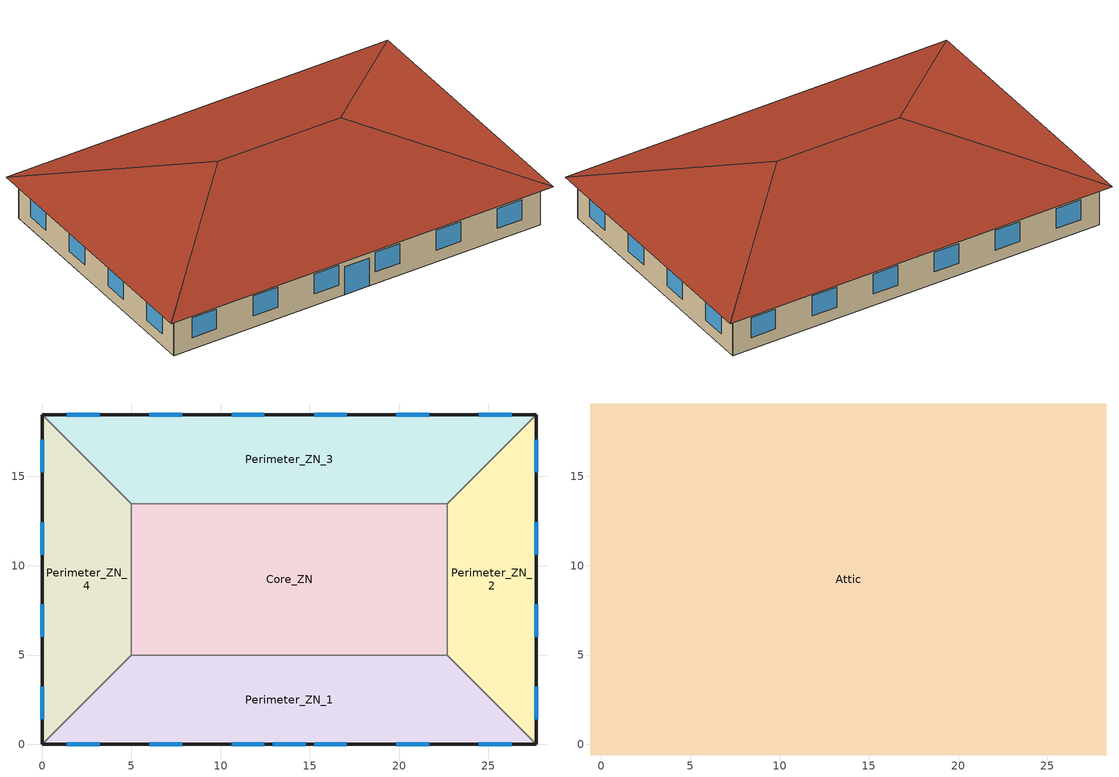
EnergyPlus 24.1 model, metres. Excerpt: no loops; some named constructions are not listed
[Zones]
Core_ZN
 floor ground (ext-slab): 5,13.46 22.69,13.46 22.69,5 5,5 z0
 wall to Perimeter_ZN_2 (int-walls): 22.69,5 22.69,13.46 z0:3.05
 wall to Perimeter_ZN_3 (int-walls): 22.69,13.46 5,13.46 z0:3.05
 wall to Perimeter_ZN_1 (int-walls): 5,5 22.69,5 z0:3.05
 wall to Perimeter_ZN_4 (int-walls): 5,13.46 5,5 z0:3.05
Perimeter_ZN_1
 floor ground (ext-slab): 27.69,0 0,0 5,5 22.69,5 z0
 wall outside (Mass Non-res Ext Wall): 0,0 27.69,0 z0:3.05
 wall to Perimeter_ZN_2 (int-walls): 27.69,0 22.69,5 z0:3.05
 wall to Perimeter_ZN_4 (int-walls): 5,5 0,0 z0:3.05
 window (Window Non-res Fixed): 1.39,0 3.22,0 / 6.01,0 7.84,0 / 10.62,0 12.45,0 / 15.24,0 17.07,0 / 19.85,0 21.68,0 / 24.47,0 26.3,0 z0.9:2.42; 12.93,0 14.76,0 z0:2.13
Perimeter_ZN_2
 floor ground (ext-slab): 22.69,13.46 27.69,18.46 27.69,0 22.69,5 z0
 wall outside (Mass Non-res Ext Wall): 27.69,0 27.69,18.46 z0:3.05
 wall to Perimeter_ZN_3 (int-walls): 27.69,18.46 22.69,13.46 z0:3.05
 window (Window Non-res Fixed): 27.69,1.39 27.69,3.22 / 27.69,6.01 27.69,7.84 / 27.69,10.62 27.69,12.45 / 27.69,15.24 27.69,17.07 z0.9:2.42
Perimeter_ZN_3
 floor ground (ext-slab): 5,13.46 0,18.46 27.69,18.46 22.69,13.46 z0
 wall outside (Mass Non-res Ext Wall): 27.69,18.46 0,18.46 z0:3.05
 wall to Perimeter_ZN_4 (int-walls): 0,18.46 5,13.46 z0:3.05
 window (Window Non-res Fixed): 26.3,18.46 24.47,18.46 / 21.68,18.46 19.85,18.46 / 17.07,18.46 15.24,18.46 / 12.45,18.46 10.62,18.46 / 7.84,18.46 6.01,18.46 / 3.22,18.46 1.39,18.46 z0.9:2.42
Perimeter_ZN_4
 floor ground (ext-slab): 5,5 0,0 0,18.46 5,13.46 z0
 wall outside (Mass Non-res Ext Wall): 0,18.46 0,0 z0:3.05
 window (Window Non-res Fixed): 0,17.07 0,15.24 / 0,12.45 0,10.62 / 0,7.84 0,6.01 / 0,3.22 0,1.39 z0.9:2.42
Attic
 floor outside (Attic Non-res Floor): 28.29,19.06 28.29,-0.6 27.69,0 27.69,18.46 z3.05; -0.6,19.06 28.29,19.06 27.69,18.46 0,18.46 z3.05; 0,0 27.69,0 28.29,-0.6 -0.6,-0.6 z3.05; -0.6,19.06 0,18.46 0,0 -0.6,-0.6 z3.05
 floor to Core_ZN (Attic Non-res Floor): 5,13.46 22.69,13.46 22.69,5 5,5 z3.05
 floor to Perimeter_ZN_2 (Attic Non-res Floor): 22.69,5 22.69,13.46 27.69,18.46 27.69,0 z3.05
 floor to Perimeter_ZN_3 (Attic Non-res Floor): 0,18.46 27.69,18.46 22.69,13.46 5,13.46 z3.05
 floor to Perimeter_ZN_1 (Attic Non-res Floor): 0,0 5,5 22.69,5 27.69,0 z3.05
 floor to Perimeter_ZN_4 (Attic Non-res Floor): 5,13.46 5,5 0,0 0,18.46 z3.05
 roof outside (Attic Non-res Roof): 28.29,-0.6,3.05 28.29,19.06,3.05 18.46,9.23,6.33; 28.29,19.06,3.05 -0.6,19.06,3.05 9.23,9.23,6.33 18.46,9.23,6.33; -0.6,-0.6,3.05 28.29,-0.6,3.05 18.46,9.23,6.33 9.23,9.23,6.33; -0.6,19.06,3.05 -0.6,-0.6,3.05 9.23,9.23,6.33
[CONSTRUCTION]
Constr_Z001_O948_Fabric_0.1940m: Mat_Z001_O948_Fabric_0.1940m
Constr_Z001_O949_Plastic_0.1188m: Mat_Z001_O949_Plastic_0.1188m
Constr_Z001_O950_Wood_0.3753m: Mat_Z001_O950_Wood_0.3753m
Constr_Z001_O951_Wood_0.0612m: Mat_Z001_O951_Wood_0.0612m
Constr_Z001_O952_Wood_0.2855m: Mat_Z001_O952_Wood_0.2855m
Constr_Z001_O953_Fabric_0.2617m: Mat_Z001_O953_Fabric_0.2617m
Constr_Z001_O954_Wood_0.1487m: Mat_Z001_O954_Wood_0.1487m
Constr_Z001_O955_Wood_0.1281m: Mat_Z001_O955_Wood_0.1281m
Constr_Z001_O956_Wood_0.0698m: Mat_Z001_O956_Wood_0.0698m
Constr_Z001_O957_Plastic_0.0844m: Mat_Z001_O957_Plastic_0.0844m
Constr_Z001_O958_Wood_0.1616m: Mat_Z001_O958_Wood_0.1616m
Constr_Z001_O959_Wood_0.0555m: Mat_Z001_O959_Wood_0.0555m
Constr_Z001_O960_Wood_0.0723m: Mat_Z001_O960_Wood_0.0723m
Constr_Z001_O961_Wood_0.0540m: Mat_Z001_O961_Wood_0.0540m
Constr_Z001_O962_Concrete_0.2988m: Mat_Z001_O962_Concrete_0.2988m
Constr_Z001_O963_Wood_0.1851m: Mat_Z001_O963_Wood_0.1851m
Constr_Z001_O964_Wood_0.2102m: Mat_Z001_O964_Wood_0.2102m
Constr_Z001_O965_Fabric_0.1311m: Mat_Z001_O965_Fabric_0.1311m
Constr_Z001_O966_Plastic_0.1022m: Mat_Z001_O966_Plastic_0.1022m
Constr_Z001_O967_Plastic_0.0155m: Mat_Z001_O967_Plastic_0.0155m
Constr_Z001_O968_Plastic_0.1884m: Mat_Z001_O968_Plastic_0.1884m
Constr_Z001_O969_Plastic_0.1383m: Mat_Z001_O969_Plastic_0.1383m
Constr_Z001_O970_Fabric_0.1197m: Mat_Z001_O970_Fabric_0.1197m
Constr_Z001_O971_Fabric_0.1110m: Mat_Z001_O971_Fabric_0.1110m
Constr_Z001_O972_Concrete_0.1882m: Mat_Z001_O972_Concrete_0.1882m
Constr_Z001_O974_Plastic_0.0716m: Mat_Z001_O974_Plastic_0.0716m
Constr_Z001_O975_Fabric_0.0715m: Mat_Z001_O975_Fabric_0.0715m
Constr_Z001_O976_Fabric_0.0898m: Mat_Z001_O976_Fabric_0.0898m
Constr_Z001_O977_Fabric_0.0960m: Mat_Z001_O977_Fabric_0.0960m
Constr_Z001_O978_Concrete_0.0783m: Mat_Z001_O978_Concrete_0.0783m
Constr_Z001_O979_Fabric_1.1450m: Mat_Z001_O979_Fabric_1.1450m
Constr_Z001_O980_Fabric_1.0020m: Mat_Z001_O980_Fabric_1.0020m
Constr_Z001_O983_Wood_0.2905m: Mat_Z001_O983_Wood_0.2905m
Constr_Z001_O984_Wood_1.0878m: Mat_Z001_O984_Wood_1.0878m
Constr_Z001_O985_Wood_1.2633m: Mat_Z001_O985_Wood_1.2633m
Constr_Z001_O986_Fabric_1.2971m: Mat_Z001_O986_Fabric_1.2971m
Constr_Z001_O987_Wood_1.2021m: Mat_Z001_O987_Wood_1.2021m
Constr_Z001_O988_Wood_1.1268m: Mat_Z001_O988_Wood_1.1268m
Constr_Z001_O989_Fabric_1.2770m: Mat_Z001_O989_Fabric_1.2770m
Constr_Z001_O990_Fabric_1.2225m: Mat_Z001_O990_Fabric_1.2225m
Constr_Z001_O991_Wood_1.1691m: Mat_Z001_O991_Wood_1.1691m
Constr_Z001_O992_Wood_1.3089m: Mat_Z001_O992_Wood_1.3089m
Constr_Z001_O993_Plastic_0.1672m: Mat_Z001_O993_Plastic_0.1672m
Constr_Z001_O994_Plastic_1.4497m: Mat_Z001_O994_Plastic_1.4497m
Constr_Z001_O995_Plastic_1.3397m: Mat_Z001_O995_Plastic_1.3397m
Constr_Z001_O996_Plastic_1.0444m: Mat_Z001_O996_Plastic_1.0444m
Constr_Z001_O997_Books_1.2431m: Mat_Z001_O997_Books_1.2431m
Constr_Z001_O998_Plastic_1.1578m: Mat_Z001_O998_Plastic_1.1578m
Constr_Z001_O999_Concrete_0.8885m: Mat_Z001_O999_Concrete_0.8885m
Constr_Z001_O1000_Fabric_1.2380m: Mat_Z001_O1000_Fabric_1.2380m
Constr_Z001_O1001_Fabric_1.0962m: Mat_Z001_O1001_Fabric_1.0962m
Constr_Z001_O1002_Fabric_1.1373m: Mat_Z001_O1002_Fabric_1.1373m
Constr_Z001_O1003_Fabric_1.1988m: Mat_Z001_O1003_Fabric_1.1988m
Constr_Z001_O1004_Fabric_0.9875m: Mat_Z001_O1004_Fabric_0.9875m
Constr_Z001_O1005_Plastic_1.2427m: Mat_Z001_O1005_Plastic_1.2427m
Constr_Z001_O1006_Plastic_1.3271m: Mat_Z001_O1006_Plastic_1.3271m
Constr_Z001_O1007_Wood_0.3246m: Mat_Z001_O1007_Wood_0.3246m
Constr_Z001_O1008_Fabric_1.0273m: Mat_Z001_O1008_Fabric_1.0273m
Constr_Z001_O1009_Fabric_1.2821m: Mat_Z001_O1009_Fabric_1.2821m
Constr_Z001_O1010_Fabric_1.2865m: Mat_Z001_O1010_Fabric_1.2865m
Constr_Z001_O1011_Fabric_1.2182m: Mat_Z001_O1011_Fabric_1.2182m
Constr_Z001_O1014_Wood_0.2896m: Mat_Z001_O1014_Wood_0.2896m
Constr_Z001_O1015_Wood_1.1565m: Mat_Z001_O1015_Wood_1.1565m
Constr_Z001_O1016_Wood_1.1471m: Mat_Z001_O1016_Wood_1.1471m
Constr_Z001_O1017_Fabric_1.1482m: Mat_Z001_O1017_Fabric_1.1482m
Constr_Z001_O1018_Wood_1.1604m: Mat_Z001_O1018_Wood_1.1604m
Constr_Z001_O1019_Wood_1.3326m: Mat_Z001_O1019_Wood_1.3326m
Constr_Z001_O1020_Fabric_1.4611m: Mat_Z001_O1020_Fabric_1.4611m
Constr_Z001_O1021_Fabric_1.3923m: Mat_Z001_O1021_Fabric_1.3923m
Constr_Z001_O1022_Wood_1.2413m: Mat_Z001_O1022_Wood_1.2413m
Constr_Z001_O1023_Wood_1.3869m: Mat_Z001_O1023_Wood_1.3869m
Constr_Z001_O1024_Plastic_0.1615m: Mat_Z001_O1024_Plastic_0.1615m
Constr_Z001_O1025_Plastic_1.4067m: Mat_Z001_O1025_Plastic_1.4067m
Constr_Z001_O1026_Plastic_1.5219m: Mat_Z001_O1026_Plastic_1.5219m
Constr_Z001_O1027_Plastic_0.6562m: Mat_Z001_O1027_Plastic_0.6562m
Constr_Z001_O1028_Plastic_1.2384m: Mat_Z001_O1028_Plastic_1.2384m
Constr_Z001_O1029_Books_1.4018m: Mat_Z001_O1029_Books_1.4018m
Constr_Z001_O1030_Plastic_1.0883m: Mat_Z001_O1030_Plastic_1.0883m
Constr_Z001_O1031_Concrete_1.0230m: Mat_Z001_O1031_Concrete_1.0230m
Constr_Z001_O1032_Fabric_1.2617m: Mat_Z001_O1032_Fabric_1.2617m
Constr_Z001_O1033_Fabric_1.2257m: Mat_Z001_O1033_Fabric_1.2257m
Constr_Z001_O1034_Fabric_1.0319m: Mat_Z001_O1034_Fabric_1.0319m
Constr_Z001_O1035_Fabric_1.2473m: Mat_Z001_O1035_Fabric_1.2473m
Constr_Z001_O1036_Fabric_1.3285m: Mat_Z001_O1036_Fabric_1.3285m
Constr_Z001_O1037_Plastic_1.2336m: Mat_Z001_O1037_Plastic_1.2336m
Constr_Z001_O1038_Plastic_1.3155m: Mat_Z001_O1038_Plastic_1.3155m
Constr_Z001_O1039_Wood_0.3302m: Mat_Z001_O1039_Wood_0.3302m
Constr_Z001_O1040_Fabric_1.4219m: Mat_Z001_O1040_Fabric_1.4219m
Constr_Z001_O1041_Fabric_1.4882m: Mat_Z001_O1041_Fabric_1.4882m
Constr_Z001_O1042_Fabric_1.0220m: Mat_Z001_O1042_Fabric_1.0220m
Constr_Z001_O1043_Fabric_1.6843m: Mat_Z001_O1043_Fabric_1.6843m
Constr_Z001_O1046_Wood_0.2781m: Mat_Z001_O1046_Wood_0.2781m
Constr_Z001_O1047_Wood_1.1042m: Mat_Z001_O1047_Wood_1.1042m
Constr_Z001_O1048_Wood_1.2960m: Mat_Z001_O1048_Wood_1.2960m
Constr_Z001_O1049_Fabric_0.9602m: Mat_Z001_O1049_Fabric_0.9602m
Constr_Z001_O1050_Wood_1.0586m: Mat_Z001_O1050_Wood_1.0586m
Constr_Z001_O1051_Wood_1.0946m: Mat_Z001_O1051_Wood_1.0946m
Constr_Z001_O1052_Fabric_1.1643m: Mat_Z001_O1052_Fabric_1.1643m
Constr_Z001_O1053_Fabric_0.9746m: Mat_Z001_O1053_Fabric_0.9746m
Constr_Z001_O1054_Wood_1.1941m: Mat_Z001_O1054_Wood_1.1941m
Constr_Z001_O1055_Wood_1.3321m: Mat_Z001_O1055_Wood_1.3321m
Constr_Z001_O1056_Plastic_0.1610m: Mat_Z001_O1056_Plastic_0.1610m
Constr_Z001_O1057_Plastic_1.1336m: Mat_Z001_O1057_Plastic_1.1336m
Constr_Z001_O1058_Plastic_1.4435m: Mat_Z001_O1058_Plastic_1.4435m
Constr_Z001_O1059_Plastic_1.0460m: Mat_Z001_O1059_Plastic_1.0460m
Constr_Z001_O1060_Plastic_1.2395m: Mat_Z001_O1060_Plastic_1.2395m
Constr_Z001_O1061_Books_0.5379m: Mat_Z001_O1061_Books_0.5379m
Constr_Z001_O1062_Plastic_0.7832m: Mat_Z001_O1062_Plastic_0.7832m
Constr_Z001_O1063_Concrete_1.5733m: Mat_Z001_O1063_Concrete_1.5733m
Constr_Z001_O1064_Fabric_1.1112m: Mat_Z001_O1064_Fabric_1.1112m
Constr_Z001_O1065_Fabric_1.6158m: Mat_Z001_O1065_Fabric_1.6158m
Constr_Z001_O1066_Fabric_1.0536m: Mat_Z001_O1066_Fabric_1.0536m
Constr_Z001_O1067_Fabric_1.0112m: Mat_Z001_O1067_Fabric_1.0112m
Constr_Z001_O1068_Fabric_1.2359m: Mat_Z001_O1068_Fabric_1.2359m
Constr_Z001_O1069_Plastic_1.0860m: Mat_Z001_O1069_Plastic_1.0860m
Constr_Z001_O1070_Plastic_1.3641m: Mat_Z001_O1070_Plastic_1.3641m
Constr_Z001_O1071_Concrete_0.4959m: Mat_Z001_O1071_Concrete_0.4959m
Constr_Z001_O1072_Concrete_0.5336m: Mat_Z001_O1072_Concrete_0.5336m
Constr_Z001_O1073_Plastic_0.6069m: Mat_Z001_O1073_Plastic_0.6069m
Constr_Z001_O1074_Plastic_0.4873m: Mat_Z001_O1074_Plastic_0.4873m
Constr_Z001_O1075_Wood_0.0905m: Mat_Z001_O1075_Wood_0.0905m
Constr_Z001_O1076_Wood_0.1222m: Mat_Z001_O1076_Wood_0.1222m
Constr_Z001_O1077_Wood_0.0508m: Mat_Z001_O1077_Wood_0.0508m
Constr_Z001_O1078_Wood_0.0640m: Mat_Z001_O1078_Wood_0.0640m
Constr_Z001_O1079_Wood_0.0517m: Mat_Z001_O1079_Wood_0.0517m
Constr_Z001_O1080_Wood_0.5514m: Mat_Z001_O1080_Wood_0.5514m
Constr_Z001_O1081_Books_0.2680m: Mat_Z001_O1081_Books_0.2680m
Constr_Z001_O1082_Books_0.2637m: Mat_Z001_O1082_Books_0.2637m
Constr_Z001_O1083_Wood_0.2336m: Mat_Z001_O1083_Wood_0.2336m
Constr_Z001_O1084_Metal_0.6184m: Mat_Z001_O1084_Metal_0.6184m
Constr_Z001_O1085_Wood_0.8426m: Mat_Z001_O1085_Wood_0.8426m
Constr_Z001_O1086_Books_0.0830m: Mat_Z001_O1086_Books_0.0830m
Constr_Z001_O1087_Plastic_0.2019m: Mat_Z001_O1087_Plastic_0.2019m
Constr_Z001_O1088_Books_0.1150m: Mat_Z001_O1088_Books_0.1150m
Constr_Z001_O1089_Plastic_0.1924m: Mat_Z001_O1089_Plastic_0.1924m
Constr_Z001_O1090_Plastic_0.1748m: Mat_Z001_O1090_Plastic_0.1748m
Constr_Z001_O1091_Plastic_0.1478m: Mat_Z001_O1091_Plastic_0.1478m
Constr_Z001_O1092_Plastic_0.0978m: Mat_Z001_O1092_Plastic_0.0978m
Constr_Z001_O1093_Plastic_0.1159m: Mat_Z001_O1093_Plastic_0.1159m
Constr_Z001_O1094_Plastic_0.1351m: Mat_Z001_O1094_Plastic_0.1351m
Constr_Z001_O1095_Plastic_0.2619m: Mat_Z001_O1095_Plastic_0.2619m
Constr_Z001_O1096_Wood_0.0469m: Mat_Z001_O1096_Wood_0.0469m
Constr_Z001_O1097_Plastic_0.0927m: Mat_Z001_O1097_Plastic_0.0927m
Constr_Z001_O1098_Plastic_0.0800m: Mat_Z001_O1098_Plastic_0.0800m
Constr_Z001_O1099_Plastic_0.0717m: Mat_Z001_O1099_Plastic_0.0717m
Constr_Z001_O1100_Plastic_0.0998m: Mat_Z001_O1100_Plastic_0.0998m
Constr_Z001_O1101_Plastic_0.0363m: Mat_Z001_O1101_Plastic_0.0363m
Constr_Z001_O1102_Plastic_0.0624m: Mat_Z001_O1102_Plastic_0.0624m
Constr_Z001_O1103_Wood_0.0611m: Mat_Z001_O1103_Wood_0.0611m
Constr_Z001_O1104_Plastic_0.0210m: Mat_Z001_O1104_Plastic_0.0210m
Constr_Z001_O1105_Fabric_0.1272m: Mat_Z001_O1105_Fabric_0.1272m
Constr_Z001_O1106_Plastic_0.1261m: Mat_Z001_O1106_Plastic_0.1261m
Constr_Z001_O1107_Fabric_0.4713m: Mat_Z001_O1107_Fabric_0.4713m
Constr_Z001_O1108_Wood_0.0766m: Mat_Z001_O1108_Wood_0.0766m
Constr_Z001_O1109_Fabric_0.1872m: Mat_Z001_O1109_Fabric_0.1872m
Constr_Z001_O1110_Wood_0.0699m: Mat_Z001_O1110_Wood_0.0699m
Constr_Z001_O1111_Plastic_0.2481m: Mat_Z001_O1111_Plastic_0.2481m
Constr_Z001_O1112_Wood_0.3397m: Mat_Z001_O1112_Wood_0.3397m
Constr_Z001_O1113_Plastic_0.3025m: Mat_Z001_O1113_Plastic_0.3025m
Constr_Z001_O1114_Wood_0.0958m: Mat_Z001_O1114_Wood_0.0958m
Constr_Z001_O1115_Plastic_0.1056m: Mat_Z001_O1115_Plastic_0.1056m
Constr_Z001_O1116_Plastic_0.1769m: Mat_Z001_O1116_Plastic_0.1769m
Constr_Z001_O1117_Plastic_0.1469m: Mat_Z001_O1117_Plastic_0.1469m
Constr_Z001_O1118_Fabric_0.1975m: Mat_Z001_O1118_Fabric_0.1975m
Constr_Z001_O1119_Fabric_0.1215m: Mat_Z001_O1119_Fabric_0.1215m
Constr_Z001_O1120_Plastic_0.1128m: Mat_Z001_O1120_Plastic_0.1128m
Constr_Z001_O1121_Fabric_0.2719m: Mat_Z001_O1121_Fabric_0.2719m
Constr_Z001_O1122_Fabric_0.1647m: Mat_Z001_O1122_Fabric_0.1647m
Constr_Z001_O1123_Fabric_0.1625m: Mat_Z001_O1123_Fabric_0.1625m
Constr_Z001_O1124_Plastic_0.0922m: Mat_Z001_O1124_Plastic_0.0922m
Constr_Z001_O1125_Books_0.1297m: Mat_Z001_O1125_Books_0.1297m
Constr_Z001_O1126_Fabric_0.1419m: Mat_Z001_O1126_Fabric_0.1419m
Constr_Z001_O1127_Plastic_0.0627m: Mat_Z001_O1127_Plastic_0.0627m
Constr_Z001_O1128_Fabric_0.1747m: Mat_Z001_O1128_Fabric_0.1747m
Constr_Z001_O1129_Wood_0.3943m: Mat_Z001_O1129_Wood_0.3943m
Constr_Z001_O1131_Plastic_0.5012m: Mat_Z001_O1131_Plastic_0.5012m
Constr_Z001_O1132_Plastic_0.3190m: Mat_Z001_O1132_Plastic_0.3190m
Constr_Z001_O1133_Plastic_0.5852m: Mat_Z001_O1133_Plastic_0.5852m
Constr_Z001_O1134_Plastic_0.9272m: Mat_Z001_O1134_Plastic_0.9272m
Constr_Z001_O1135_Plastic_0.3396m: Mat_Z001_O1135_Plastic_0.3396m
Constr_Z001_O1136_Wood_0.2760m: Mat_Z001_O1136_Wood_0.2760m
Constr_Z001_O1137_Wood_0.1026m: Mat_Z001_O1137_Wood_0.1026m
Constr_Z001_O1138_Wood_0.0769m: Mat_Z001_O1138_Wood_0.0769m
Constr_Z001_O1139_Wood_0.0477m: Mat_Z001_O1139_Wood_0.0477m
Constr_Z001_O1140_Wood_0.0549m: Mat_Z001_O1140_Wood_0.0549m
Constr_Z001_O1141_Wood_0.0489m: Mat_Z001_O1141_Wood_0.0489m
Constr_Z001_O1142_Wood_0.1077m: Mat_Z001_O1142_Wood_0.1077m
Constr_Z001_O1143_Wood_0.0494m: Mat_Z001_O1143_Wood_0.0494m
Constr_Z001_O1144_Wood_0.0600m: Mat_Z001_O1144_Wood_0.0600m
Constr_Z001_O1145_Plastic_0.2414m: Mat_Z001_O1145_Plastic_0.2414m
Constr_Z001_O1146_Wood_0.0942m: Mat_Z001_O1146_Wood_0.0942m
Constr_Z001_O1147_Wood_0.0527m: Mat_Z001_O1147_Wood_0.0527m
Constr_Z001_O1148_Wood_0.0563m: Mat_Z001_O1148_Wood_0.0563m
Constr_Z001_O1149_Wood_0.0454m: Mat_Z001_O1149_Wood_0.0454m
Constr_Z001_O1150_Wood_0.0411m: Mat_Z001_O1150_Wood_0.0411m
Constr_Z001_O1151_Wood_0.0989m: Mat_Z001_O1151_Wood_0.0989m
Constr_Z001_O1152_Wood_0.0433m: Mat_Z001_O1152_Wood_0.0433m
Constr_Z001_O1153_Wood_0.0418m: Mat_Z001_O1153_Wood_0.0418m
Constr_Z001_O1154_Wood_0.2208m: Mat_Z001_O1154_Wood_0.2208m
Constr_Z001_O1155_Plastic_0.0917m: Mat_Z001_O1155_Plastic_0.0917m
Constr_Z001_O1156_Wood_0.0188m: Mat_Z001_O1156_Wood_0.0188m
Constr_Z001_O1157_Plastic_0.1678m: Mat_Z001_O1157_Plastic_0.1678m
Constr_Z001_O1158_Plastic_0.2885m: Mat_Z001_O1158_Plastic_0.2885m
Constr_Z001_O1159_Plastic_0.0923m: Mat_Z001_O1159_Plastic_0.0923m
Constr_Z001_O1160_Plastic_0.1102m: Mat_Z001_O1160_Plastic_0.1102m
Constr_Z001_O1161_Plastic_0.0990m: Mat_Z001_O1161_Plastic_0.0990m
Constr_Z001_O1162_Wood_0.2284m: Mat_Z001_O1162_Wood_0.2284m
Constr_Z001_O1163_Concrete_1.3362m: Mat_Z001_O1163_Concrete_1.3362m
Constr_Z001_O1164_Metal_0.1945m: Mat_Z001_O1164_Metal_0.1945m
Constr_Z001_O1165_Metal_0.2823m: Mat_Z001_O1165_Metal_0.2823m
Constr_Z001_O1166_Metal_0.5665m: Mat_Z001_O1166_Metal_0.5665m
Constr_Z001_O1167_Plastic_0.1313m: Mat_Z001_O1167_Plastic_0.1313m
Constr_Z001_O1168_Plastic_0.1295m: Mat_Z001_O1168_Plastic_0.1295m
Constr_Z001_O1169_Plastic_0.1046m: Mat_Z001_O1169_Plastic_0.1046m
Constr_Z001_O1170_Plastic_0.0772m: Mat_Z001_O1170_Plastic_0.0772m
Constr_Z001_O1171_Plastic_0.1143m: Mat_Z001_O1171_Plastic_0.1143m
Constr_Z001_O1172_Wood_0.0204m: Mat_Z001_O1172_Wood_0.0204m
Constr_Z001_O1173_Plastic_0.2689m: Mat_Z001_O1173_Plastic_0.2689m
Constr_Z001_O1174_Plastic_0.1177m: Mat_Z001_O1174_Plastic_0.1177m
Constr_Z001_O1175_Plastic_0.0124m: Mat_Z001_O1175_Plastic_0.0124m
Constr_Z001_O1176_Plastic_0.1533m: Mat_Z001_O1176_Plastic_0.1533m
Constr_Z001_O1177_Plastic_0.1277m: Mat_Z001_O1177_Plastic_0.1277m
Constr_Z001_O1178_Wood_0.0244m: Mat_Z001_O1178_Wood_0.0244m
Constr_Z001_O1179_Plastic_0.1447m: Mat_Z001_O1179_Plastic_0.1447m
Constr_Z001_O1180_Wood_0.0381m: Mat_Z001_O1180_Wood_0.0381m
Constr_Z001_O1181_Wood_0.0397m: Mat_Z001_O1181_Wood_0.0397m
Constr_Z001_O1182_Plastic_0.1193m: Mat_Z001_O1182_Plastic_0.1193m
Constr_Z001_O1183_Plastic_0.1272m: Mat_Z001_O1183_Plastic_0.1272m
Constr_Z001_O1184_Books_0.1542m: Mat_Z001_O1184_Books_0.1542m
Constr_Z001_O1185_Plastic_0.0948m: Mat_Z001_O1185_Plastic_0.0948m
Constr_Z001_O1186_Plastic_0.0985m: Mat_Z001_O1186_Plastic_0.0985m
Constr_Z001_O1187_Plastic_0.1146m: Mat_Z001_O1187_Plastic_0.1146m
Constr_Z001_O1188_Plastic_0.0140m: Mat_Z001_O1188_Plastic_0.0140m
Constr_Z001_O1189_Wood_0.0627m: Mat_Z001_O1189_Wood_0.0627m
Constr_Z001_O1190_Plastic_0.0848m: Mat_Z001_O1190_Plastic_0.0848m
Constr_Z001_O1191_Wood_0.3748m: Mat_Z001_O1191_Wood_0.3748m
Constr_Z001_O1193_Plastic_0.5072m: Mat_Z001_O1193_Plastic_0.5072m
Constr_Z001_O1194_Plastic_0.4527m: Mat_Z001_O1194_Plastic_0.4527m
Constr_Z001_O1195_Plastic_1.6540m: Mat_Z001_O1195_Plastic_1.6540m
Constr_Z001_O1196_Wood_0.0611m: Mat_Z001_O1196_Wood_0.0611m
Constr_Z001_O1197_Wood_0.1162m: Mat_Z001_O1197_Wood_0.1162m
Constr_Z001_O1198_Wood_0.0476m: Mat_Z001_O1198_Wood_0.0476m
Constr_Z001_O1199_Wood_0.0623m: Mat_Z001_O1199_Wood_0.0623m
Constr_Z001_O1200_Wood_0.1078m: Mat_Z001_O1200_Wood_0.1078m
Constr_Z001_O1201_Wood_0.0416m: Mat_Z001_O1201_Wood_0.0416m
Constr_Z001_O1202_Wood_0.0472m: Mat_Z001_O1202_Wood_0.0472m
Constr_Z001_O1203_Wood_0.0366m: Mat_Z001_O1203_Wood_0.0366m
Constr_Z001_O1204_Wood_0.0466m: Mat_Z001_O1204_Wood_0.0466m
Constr_Z001_O1205_Wood_0.0998m: Mat_Z001_O1205_Wood_0.0998m
Constr_Z001_O1206_Wood_0.0465m: Mat_Z001_O1206_Wood_0.0465m
Constr_Z001_O1207_Wood_0.0464m: Mat_Z001_O1207_Wood_0.0464m
Constr_Z001_O1208_Wood_0.2828m: Mat_Z001_O1208_Wood_0.2828m
Constr_Z001_O1209_Plastic_0.1077m: Mat_Z001_O1209_Plastic_0.1077m
Constr_Z001_O1210_Plastic_0.0186m: Mat_Z001_O1210_Plastic_0.0186m
Constr_Z001_O1211_Wood_0.0429m: Mat_Z001_O1211_Wood_0.0429m
Constr_Z001_O1212_Plastic_0.1017m: Mat_Z001_O1212_Plastic_0.1017m
Constr_Z001_O1213_Wood_0.2169m: Mat_Z001_O1213_Wood_0.2169m
Constr_Z001_O1214_Concrete_1.0612m: Mat_Z001_O1214_Concrete_1.0612m
Constr_Z001_O1215_Metal_0.4422m: Mat_Z001_O1215_Metal_0.4422m
Constr_Z001_O1216_Metal_0.2098m: Mat_Z001_O1216_Metal_0.2098m
Constr_Z001_O1217_Plastic_0.0723m: Mat_Z001_O1217_Plastic_0.0723m
Constr_Z001_O1218_Plastic_0.1197m: Mat_Z001_O1218_Plastic_0.1197m
Constr_Z001_O1219_Plastic_0.1171m: Mat_Z001_O1219_Plastic_0.1171m
Constr_Z001_O1220_Plastic_0.1645m: Mat_Z001_O1220_Plastic_0.1645m
Constr_Z001_O1221_Wood_0.0589m: Mat_Z001_O1221_Wood_0.0589m
Constr_Z001_O1222_Plastic_0.1367m: Mat_Z001_O1222_Plastic_0.1367m
Constr_Z001_O1223_Plastic_0.2990m: Mat_Z001_O1223_Plastic_0.2990m
Constr_Z001_O1224_Wood_0.0450m: Mat_Z001_O1224_Wood_0.0450m
Constr_Z001_O1225_Plastic_0.1397m: Mat_Z001_O1225_Plastic_0.1397m
Constr_Z001_O1226_Plastic_0.1088m: Mat_Z001_O1226_Plastic_0.1088m
Constr_Z001_O1227_Books_0.1965m: Mat_Z001_O1227_Books_0.1965m
Constr_Z001_O1228_Plastic_0.1242m: Mat_Z001_O1228_Plastic_0.1242m
Constr_Z001_O1229_Concrete_0.3680m: Mat_Z001_O1229_Concrete_0.3680m
Constr_Z001_O1230_Wood_0.0691m: Mat_Z001_O1230_Wood_0.0691m
Constr_Z001_O1231_Wood_0.0511m: Mat_Z001_O1231_Wood_0.0511m
Constr_Z001_O1232_Wood_0.0939m: Mat_Z001_O1232_Wood_0.0939m
Constr_Z001_O1233_Concrete_0.3066m: Mat_Z001_O1233_Concrete_0.3066m
Constr_Z001_O1234_Concrete_0.5913m: Mat_Z001_O1234_Concrete_0.5913m
Constr_Z001_O1235_Wood_0.3123m: Mat_Z001_O1235_Wood_0.3123m
Constr_Z001_O1236_Wood_0.4777m: Mat_Z001_O1236_Wood_0.4777m
Constr_Z001_O1237_Wood_0.1151m: Mat_Z001_O1237_Wood_0.1151m
Constr_Z001_O1238_Wood_0.0573m: Mat_Z001_O1238_Wood_0.0573m
Constr_Z001_O1239_Wood_0.0527m: Mat_Z001_O1239_Wood_0.0527m
Constr_Z001_O1240_Wood_0.0616m: Mat_Z001_O1240_Wood_0.0616m
Constr_Z001_O1241_Concrete_0.5713m: Mat_Z001_O1241_Concrete_0.5713m
Constr_Z001_O1242_Wood_0.0504m: Mat_Z001_O1242_Wood_0.0504m
Constr_Z001_O1243_Concrete_0.1918m: Mat_Z001_O1243_Concrete_0.1918m
Constr_Z001_O1244_Concrete_0.2105m: Mat_Z001_O1244_Concrete_0.2105m
Constr_Z001_O1245_Plastic_0.1321m: Mat_Z001_O1245_Plastic_0.1321m
Constr_Z001_O1246_Wood_0.0244m: Mat_Z001_O1246_Wood_0.0244m
Constr_Z001_O1247_Plastic_0.1036m: Mat_Z001_O1247_Plastic_0.1036m
Constr_Z001_O1248_Concrete_1.1216m: Mat_Z001_O1248_Concrete_1.1216m
Constr_Z001_O1249_Wood_0.3662m: Mat_Z001_O1249_Wood_0.3662m
Constr_Z001_O1250_Wood_0.3510m: Mat_Z001_O1250_Wood_0.3510m
Constr_Z001_O1251_Wood_0.3822m: Mat_Z001_O1251_Wood_0.3822m
Constr_Z001_O1252_Concrete_1.3481m: Mat_Z001_O1252_Concrete_1.3481m
Constr_Z001_O1253_Concrete_1.0947m: Mat_Z001_O1253_Concrete_1.0947m
Constr_Z001_O1254_Wood_1.1584m: Mat_Z001_O1254_Wood_1.1584m
Constr_Z001_O1255_Wood_1.0586m: Mat_Z001_O1255_Wood_1.0586m
Constr_Z001_O1256_Wood_0.3762m: Mat_Z001_O1256_Wood_0.3762m
Constr_Z001_O1257_Wood_0.3388m: Mat_Z001_O1257_Wood_0.3388m
Constr_Z001_O1258_Wood_0.3445m: Mat_Z001_O1258_Wood_0.3445m
Constr_Z001_O1259_Wood_0.3352m: Mat_Z001_O1259_Wood_0.3352m
Constr_Z001_O1260_Concrete_1.1844m: Mat_Z001_O1260_Concrete_1.1844m
Constr_Z001_O1261_Wood_0.3658m: Mat_Z001_O1261_Wood_0.3658m
Constr_Z001_O1262_Concrete_1.5221m: Mat_Z001_O1262_Concrete_1.5221m
Constr_Z001_O1263_Concrete_1.6000m: Mat_Z001_O1263_Concrete_1.6000m
Constr_Z001_O1264_Plastic_1.2080m: Mat_Z001_O1264_Plastic_1.2080m
Constr_Z001_O1265_Wood_0.3103m: Mat_Z001_O1265_Wood_0.3103m
Constr_Z001_O1266_Plastic_1.2117m: Mat_Z001_O1266_Plastic_1.2117m
Constr_Z001_O1267_Wood_0.5609m: Mat_Z001_O1267_Wood_0.5609m
Constr_Z001_O1268_Plastic_0.1293m: Mat_Z001_O1268_Plastic_0.1293m
Constr_Z001_O1269_Plastic_0.1054m: Mat_Z001_O1269_Plastic_0.1054m
Constr_Z001_O1270_Plastic_0.1404m: Mat_Z001_O1270_Plastic_0.1404m
Constr_Z001_O1271_Metal_0.1804m: Mat_Z001_O1271_Metal_0.1804m
Constr_Z001_O1272_Wood_0.0594m: Mat_Z001_O1272_Wood_0.0594m
Constr_Z001_O1273_Wood_0.1160m: Mat_Z001_O1273_Wood_0.1160m
Constr_Z001_O1274_Wood_0.0645m: Mat_Z001_O1274_Wood_0.0645m
Constr_Z001_O1275_Plastic_0.1159m: Mat_Z001_O1275_Plastic_0.1159m
Constr_Z001_O1277_Wood_0.1093m: Mat_Z001_O1277_Wood_0.1093m
Constr_Z001_O1278_Wood_0.2430m: Mat_Z001_O1278_Wood_0.2430m
Constr_Z001_O1279_Plastic_0.1066m: Mat_Z001_O1279_Plastic_0.1066m
Constr_Z001_O1280_Plastic_0.1493m: Mat_Z001_O1280_Plastic_0.1493m
Constr_Z001_O1281_Plastic_0.0463m: Mat_Z001_O1281_Plastic_0.0463m
Constr_Z001_O1282_Plastic_0.0825m: Mat_Z001_O1282_Plastic_0.0825m
Constr_Z001_O1283_Wood_0.7702m: Mat_Z001_O1283_Wood_0.7702m
Constr_Z001_O1284_Plastic_0.1136m: Mat_Z001_O1284_Plastic_0.1136m
Constr_Z001_O1285_Plastic_0.2022m: Mat_Z001_O1285_Plastic_0.2022m
Constr_Z001_O1286_Plastic_0.1045m: Mat_Z001_O1286_Plastic_0.1045m
Constr_Z001_O1287_Metal_0.2422m: Mat_Z001_O1287_Metal_0.2422m
Constr_Z001_O1288_Wood_0.0598m: Mat_Z001_O1288_Wood_0.0598m
Constr_Z001_O1289_Wood_0.1286m: Mat_Z001_O1289_Wood_0.1286m
Constr_Z001_O1290_Plastic_0.0739m: Mat_Z001_O1290_Plastic_0.0739m
Constr_Z001_O1292_Wood_0.1324m: Mat_Z001_O1292_Wood_0.1324m
Constr_Z001_O1293_Wood_0.2340m: Mat_Z001_O1293_Wood_0.2340m
Constr_Z001_O1294_Plastic_0.1372m: Mat_Z001_O1294_Plastic_0.1372m
Constr_Z001_O1295_Plastic_0.1371m: Mat_Z001_O1295_Plastic_0.1371m
Constr_Z001_O1296_Plastic_0.0756m: Mat_Z001_O1296_Plastic_0.0756m
Constr_Z001_O1297_Plastic_0.1496m: Mat_Z001_O1297_Plastic_0.1496m
Constr_Z001_O1298_Wood_0.5844m: Mat_Z001_O1298_Wood_0.5844m
Constr_Z001_O1299_Plastic_0.1125m: Mat_Z001_O1299_Plastic_0.1125m
Constr_Z001_O1300_Wood_0.2855m: Mat_Z001_O1300_Wood_0.2855m
Constr_Z001_O1303_Fabric_0.5146m: Mat_Z001_O1303_Fabric_0.5146m
Constr_Z001_O1304_Plastic_0.3748m: Mat_Z001_O1304_Plastic_0.3748m
Constr_Z001_O1305_Wood_0.2294m: Mat_Z001_O1305_Wood_0.2294m
Constr_Z001_O1306_Wood_0.3545m: Mat_Z001_O1306_Wood_0.3545m
Constr_Z001_O1307_Wood_0.3508m: Mat_Z001_O1307_Wood_0.3508m
Constr_Z001_O1308_Fabric_0.0964m: Mat_Z001_O1308_Fabric_0.0964m
Constr_Z001_O1309_Wood_0.0767m: Mat_Z001_O1309_Wood_0.0767m
Constr_Z001_O1310_Wood_0.1155m: Mat_Z001_O1310_Wood_0.1155m
Constr_Z001_O1311_Plastic_0.1018m: Mat_Z001_O1311_Plastic_0.1018m
Constr_Z001_O1312_Plastic_0.1380m: Mat_Z001_O1312_Plastic_0.1380m
Constr_Z001_O1313_Plastic_0.1786m: Mat_Z001_O1313_Plastic_0.1786m
Constr_Z001_O1314_Plastic_0.0554m: Mat_Z001_O1314_Plastic_0.0554m
Constr_Z001_O1315_Fabric_0.0940m: Mat_Z001_O1315_Fabric_0.0940m
Constr_Z001_O1316_Plastic_0.0529m: Mat_Z001_O1316_Plastic_0.0529m
Constr_Z001_O1317_Plastic_0.0553m: Mat_Z001_O1317_Plastic_0.0553m
Constr_Z001_O1318_Plastic_0.0453m: Mat_Z001_O1318_Plastic_0.0453m
Constr_Z001_O1319_Fabric_0.4039m: Mat_Z001_O1319_Fabric_0.4039m
Constr_Z001_O1320_Plastic_0.2281m: Mat_Z001_O1320_Plastic_0.2281m
Constr_Z001_O1321_Fabric_0.1824m: Mat_Z001_O1321_Fabric_0.1824m
Constr_Z001_O1322_Fabric_0.1769m: Mat_Z001_O1322_Fabric_0.1769m
Constr_Z001_O1323_Fabric_0.1984m: Mat_Z001_O1323_Fabric_0.1984m
Constr_Z001_O1324_Wood_0.1921m: Mat_Z001_O1324_Wood_0.1921m
Constr_Z001_O1325_Books_0.1185m: Mat_Z001_O1325_Books_0.1185m
Constr_Z001_O1326_Books_0.1110m: Mat_Z001_O1326_Books_0.1110m
Constr_Z001_O1327_Fabric_0.4465m: Mat_Z001_O1327_Fabric_0.4465m
Constr_Z001_O1328_Wood_0.1231m: Mat_Z001_O1328_Wood_0.1231m
Constr_Z001_O1329_Plastic_0.0922m: Mat_Z001_O1329_Plastic_0.0922m
Constr_Z001_O1330_Plastic_0.0814m: Mat_Z001_O1330_Plastic_0.0814m
Constr_Z001_O1331_Plastic_0.1560m: Mat_Z001_O1331_Plastic_0.1560m
Constr_Z001_O1332_Plastic_0.0800m: Mat_Z001_O1332_Plastic_0.0800m
Constr_Z001_O1333_Plastic_0.1227m: Mat_Z001_O1333_Plastic_0.1227m
Constr_Z001_O1334_Wood_0.0617m: Mat_Z001_O1334_Wood_0.0617m
Constr_Z001_O1335_Wood_0.0703m: Mat_Z001_O1335_Wood_0.0703m
Constr_Z001_O1336_Plastic_0.1436m: Mat_Z001_O1336_Plastic_0.1436m
Constr_Z001_O1337_Fabric_0.3736m: Mat_Z001_O1337_Fabric_0.3736m
Constr_Z001_O1338_Plastic_0.0407m: Mat_Z001_O1338_Plastic_0.0407m
Constr_Z001_O1339_Wood_0.4554m: Mat_Z001_O1339_Wood_0.4554m
Constr_Z001_O1340_Wood_0.2623m: Mat_Z001_O1340_Wood_0.2623m
Constr_Z001_O1341_Wood_0.0566m: Mat_Z001_O1341_Wood_0.0566m
Constr_Z001_O1342_Wood_0.0905m: Mat_Z001_O1342_Wood_0.0905m
Constr_Z001_O1343_Fabric_0.0617m: Mat_Z001_O1343_Fabric_0.0617m
Constr_Z001_O1344_Wood_0.1956m: Mat_Z001_O1344_Wood_0.1956m
Constr_Z001_O1345_Metal_0.1538m: Mat_Z001_O1345_Metal_0.1538m
Constr_Z001_O1346_Plastic_0.0873m: Mat_Z001_O1346_Plastic_0.0873m
Constr_Z001_O1348_Fabric_0.1150m: Mat_Z001_O1348_Fabric_0.1150m
Constr_Z001_O1349_Plastic_0.1413m: Mat_Z001_O1349_Plastic_0.1413m
Constr_Z001_O1350_Concrete_0.1272m: Mat_Z001_O1350_Concrete_0.1272m
Constr_Z001_O1351_Wood_0.0623m: Mat_Z001_O1351_Wood_0.0623m
Constr_Z001_O1352_Plastic_0.1054m: Mat_Z001_O1352_Plastic_0.1054m
Constr_Z001_O1353_Plastic_0.0766m: Mat_Z001_O1353_Plastic_0.0766m
Constr_Z001_O1356_Books_0.0910m: Mat_Z001_O1356_Books_0.0910m
Constr_Z001_O1357_Wood_0.1136m: Mat_Z001_O1357_Wood_0.1136m
Constr_Z001_O1358_Books_0.1285m: Mat_Z001_O1358_Books_0.1285m
Constr_Z001_O1359_Books_0.0883m: Mat_Z001_O1359_Books_0.0883m
Constr_Z001_O1360_Plastic_0.0972m: Mat_Z001_O1360_Plastic_0.0972m
Constr_Z001_O1361_Plastic_0.1169m: Mat_Z001_O1361_Plastic_0.1169m
Constr_Z001_O1362_Plastic_0.0655m: Mat_Z001_O1362_Plastic_0.0655m
Constr_Z001_O1363_Wood_0.1801m: Mat_Z001_O1363_Wood_0.1801m
Constr_Z001_O1364_Books_0.1174m: Mat_Z001_O1364_Books_0.1174m
Constr_Z001_O1365_Plastic_0.0857m: Mat_Z001_O1365_Plastic_0.0857m
Constr_Z001_O1366_Plastic_0.1126m: Mat_Z001_O1366_Plastic_0.1126m
Constr_Z001_O1367_Plastic_0.1005m: Mat_Z001_O1367_Plastic_0.1005m
Constr_Z001_O1368_Plastic_0.0586m: Mat_Z001_O1368_Plastic_0.0586m
Constr_Z001_O1369_Plastic_0.0753m: Mat_Z001_O1369_Plastic_0.0753m
Constr_Z001_O1370_Plastic_0.0766m: Mat_Z001_O1370_Plastic_0.0766m
Constr_Z001_O1371_Plastic_0.0734m: Mat_Z001_O1371_Plastic_0.0734m
Constr_Z001_O1372_Plastic_0.1295m: Mat_Z001_O1372_Plastic_0.1295m
Constr_Z001_O1375_Concrete_0.1188m: Mat_Z001_O1375_Concrete_0.1188m
Constr_Z001_O1376_Books_0.0867m: Mat_Z001_O1376_Books_0.0867m
Constr_Z001_O1377_Plastic_0.1194m: Mat_Z001_O1377_Plastic_0.1194m
Constr_Z001_O1378_Fabric_0.1360m: Mat_Z001_O1378_Fabric_0.1360m
Constr_Z001_O1379_Fabric_0.1459m: Mat_Z001_O1379_Fabric_0.1459m
Constr_Z001_O1380_Plastic_0.1868m: Mat_Z001_O1380_Plastic_0.1868m
Constr_Z001_O1381_Plastic_0.1157m: Mat_Z001_O1381_Plastic_0.1157m
Constr_Z001_O1382_Plastic_0.1450m: Mat_Z001_O1382_Plastic_0.1450m
Constr_Z001_O1383_Plastic_0.1238m: Mat_Z001_O1383_Plastic_0.1238m
Constr_Z001_O1384_Fabric_1.2085m: Mat_Z001_O1384_Fabric_1.2085m
Constr_Z001_O1385_Plastic_1.1751m: Mat_Z001_O1385_Plastic_1.1751m
Constr_Z001_O1386_Wood_1.1729m: Mat_Z001_O1386_Wood_1.1729m
Constr_Z001_O1387_Wood_1.3577m: Mat_Z001_O1387_Wood_1.3577m
Constr_Z001_O1388_Wood_0.3163m: Mat_Z001_O1388_Wood_0.3163m
Constr_Z001_O1389_Wood_0.2897m: Mat_Z001_O1389_Wood_0.2897m
Constr_Z001_O1390_Fabric_1.1876m: Mat_Z001_O1390_Fabric_1.1876m
Constr_Z001_O1391_Wood_1.2321m: Mat_Z001_O1391_Wood_1.2321m
Constr_Z001_O1392_Metal_1.2454m: Mat_Z001_O1392_Metal_1.2454m
Constr_Z001_O1393_Plastic_1.1855m: Mat_Z001_O1393_Plastic_1.1855m
Constr_Z001_O1395_Fabric_1.2115m: Mat_Z001_O1395_Fabric_1.2115m
Constr_Z001_O1396_Plastic_1.4004m: Mat_Z001_O1396_Plastic_1.4004m
Constr_Z001_O1397_Concrete_1.5391m: Mat_Z001_O1397_Concrete_1.5391m
Constr_Z001_O1398_Wood_1.5284m: Mat_Z001_O1398_Wood_1.5284m
Constr_Z001_O1399_Plastic_1.5214m: Mat_Z001_O1399_Plastic_1.5214m
Constr_Z001_O1400_Plastic_1.2731m: Mat_Z001_O1400_Plastic_1.2731m
Constr_Z001_O1401_Plastic_0.2578m: Mat_Z001_O1401_Plastic_0.2578m
Constr_Z001_O1402_Books_0.3311m: Mat_Z001_O1402_Books_0.3311m
Constr_Z001_O1403_Plastic_0.7884m: Mat_Z001_O1403_Plastic_0.7884m
Constr_Z001_O1404_Plastic_0.9165m: Mat_Z001_O1404_Plastic_0.9165m
Constr_Z001_O1405_Plastic_1.2479m: Mat_Z001_O1405_Plastic_1.2479m
Constr_Z001_O1406_Plastic_1.1404m: Mat_Z001_O1406_Plastic_1.1404m
Constr_Z001_O1407_Books_1.7125m: Mat_Z001_O1407_Books_1.7125m
Constr_Z001_O1408_Plastic_1.5029m: Mat_Z001_O1408_Plastic_1.5029m
Constr_Z001_O1409_Plastic_1.3279m: Mat_Z001_O1409_Plastic_1.3279m
Constr_Z001_O1410_Books_1.7946m: Mat_Z001_O1410_Books_1.7946m
Constr_Z001_O1411_Plastic_0.5340m: Mat_Z001_O1411_Plastic_0.5340m
Constr_Z001_O1414_Books_1.1095m: Mat_Z001_O1414_Books_1.1095m
Constr_Z001_O1415_Wood_1.2346m: Mat_Z001_O1415_Wood_1.2346m
Constr_Z001_O1416_Books_1.2626m: Mat_Z001_O1416_Books_1.2626m
Constr_Z001_O1417_Books_1.1007m: Mat_Z001_O1417_Books_1.1007m
Constr_Z001_O1418_Plastic_1.3738m: Mat_Z001_O1418_Plastic_1.3738m
Constr_Z001_O1419_Plastic_1.2745m: Mat_Z001_O1419_Plastic_1.2745m
Constr_Z001_O1420_Plastic_1.0925m: Mat_Z001_O1420_Plastic_1.0925m
Constr_Z001_O1421_Wood_1.1756m: Mat_Z001_O1421_Wood_1.1756m
Constr_Z001_O1422_Books_1.4917m: Mat_Z001_O1422_Books_1.4917m
Constr_Z001_O1423_Plastic_0.7846m: Mat_Z001_O1423_Plastic_0.7846m
Constr_Z001_O1424_Plastic_1.2493m: Mat_Z001_O1424_Plastic_1.2493m
Constr_Z001_O1425_Plastic_1.1248m: Mat_Z001_O1425_Plastic_1.1248m
Constr_Z001_O1426_Plastic_0.5911m: Mat_Z001_O1426_Plastic_0.5911m
Constr_Z001_O1427_Plastic_0.9504m: Mat_Z001_O1427_Plastic_0.9504m
Constr_Z001_O1428_Plastic_0.9467m: Mat_Z001_O1428_Plastic_0.9467m
Constr_Z001_O1429_Plastic_1.3075m: Mat_Z001_O1429_Plastic_1.3075m
Constr_Z001_O1430_Plastic_1.1908m: Mat_Z001_O1430_Plastic_1.1908m
Constr_Z001_O1431_Plastic_0.6053m: Mat_Z001_O1431_Plastic_0.6053m
Constr_Z001_O1433_Concrete_1.1386m: Mat_Z001_O1433_Concrete_1.1386m
Constr_Z001_O1434_Books_1.4898m: Mat_Z001_O1434_Books_1.4898m
Constr_Z001_O1435_Plastic_1.2685m: Mat_Z001_O1435_Plastic_1.2685m
Constr_Z001_O1436_Fabric_1.4674m: Mat_Z001_O1436_Fabric_1.4674m
Constr_Z001_O1437_Fabric_1.0472m: Mat_Z001_O1437_Fabric_1.0472m
Constr_Z001_O1438_Plastic_1.4054m: Mat_Z001_O1438_Plastic_1.4054m
Constr_Z001_O1439_Plastic_0.8886m: Mat_Z001_O1439_Plastic_0.8886m
Constr_Z001_O1440_Wood_0.2682m: Mat_Z001_O1440_Wood_0.2682m
Constr_Z001_O1441_Fabric_1.5100m: Mat_Z001_O1441_Fabric_1.5100m
Constr_Z001_O1442_Concrete_1.6459m: Mat_Z001_O1442_Concrete_1.6459m
Constr_Z001_O1443_Fabric_0.1032m: Mat_Z001_O1443_Fabric_0.1032m
Constr_Z001_O1447_Wood_1.5141m: Mat_Z001_O1447_Wood_1.5141m
Constr_Z001_O1448_Fabric_0.5128m: Mat_Z001_O1448_Fabric_0.5128m
Constr_Z001_O1449_Fabric_1.6205m: Mat_Z001_O1449_Fabric_1.6205m
Constr_Z001_O1450_Wood_0.2400m: Mat_Z001_O1450_Wood_0.2400m
Constr_Z001_O1451_Wood_0.3167m: Mat_Z001_O1451_Wood_0.3167m
Constr_Z001_O1452_Plastic_1.5071m: Mat_Z001_O1452_Plastic_1.5071m
Constr_Z001_O1453_Plastic_0.5751m: Mat_Z001_O1453_Plastic_0.5751m
Constr_Z001_O1454_Plastic_0.4025m: Mat_Z001_O1454_Plastic_0.4025m
Constr_Z001_O1455_Plastic_1.2826m: Mat_Z001_O1455_Plastic_1.2826m
Constr_Z001_O1456_Wood_1.8195m: Mat_Z001_O1456_Wood_1.8195m
Constr_Z001_O1457_Plastic_1.6394m: Mat_Z001_O1457_Plastic_1.6394m
Constr_Z001_O1458_Fabric_1.1466m: Mat_Z001_O1458_Fabric_1.1466m
Constr_Z001_O1459_Fabric_1.3068m: Mat_Z001_O1459_Fabric_1.3068m
Constr_Z001_O1460_Fabric_0.3072m: Mat_Z001_O1460_Fabric_0.3072m
Constr_Z001_O1461_Plastic_2.3654m: Mat_Z001_O1461_Plastic_2.3654m
Constr_Z001_O1462_Wood_1.1334m: Mat_Z001_O1462_Wood_1.1334m
Constr_Z001_O1463_Plastic_0.6062m: Mat_Z001_O1463_Plastic_0.6062m
Constr_Z001_O1464_Plastic_0.5093m: Mat_Z001_O1464_Plastic_0.5093m
Constr_Z001_O1465_Plastic_1.6115m: Mat_Z001_O1465_Plastic_1.6115m
Constr_Z001_O1466_Fabric_0.8862m: Mat_Z001_O1466_Fabric_0.8862m
Constr_Z001_O1467_Wood_0.3258m: Mat_Z001_O1467_Wood_0.3258m
Constr_Z001_O1468_Books_1.2427m: Mat_Z001_O1468_Books_1.2427m
Constr_Z001_O1469_Books_2.0536m: Mat_Z001_O1469_Books_2.0536m
Constr_Z001_O1470_Fabric_1.7237m: Mat_Z001_O1470_Fabric_1.7237m
Constr_Z001_O1471_Plastic_0.1332m: Mat_Z001_O1471_Plastic_0.1332m
Constr_Z001_O1472_Plastic_0.0775m: Mat_Z001_O1472_Plastic_0.0775m
Constr_Z001_O1473_Plastic_1.6553m: Mat_Z001_O1473_Plastic_1.6553m
Constr_Z001_O1474_Fabric_1.4985m: Mat_Z001_O1474_Fabric_1.4985m
Constr_Z001_O1475_Fabric_0.4483m: Mat_Z001_O1475_Fabric_0.4483m
Constr_Z001_O1476_Fabric_3.3840m: Mat_Z001_O1476_Fabric_3.3840m
Constr_Z001_O1477_Concrete_2.1866m: Mat_Z001_O1477_Concrete_2.1866m
Constr_Z001_O1478_Fabric_0.8158m: Mat_Z001_O1478_Fabric_0.8158m
Constr_Z001_O1479_Fabric_0.1442m: Mat_Z001_O1479_Fabric_0.1442m
Constr_Z001_O1480_Fabric_1.4623m: Mat_Z001_O1480_Fabric_1.4623m
Constr_Z001_O1481_Plastic_0.8618m: Mat_Z001_O1481_Plastic_0.8618m
Constr_Z001_O1482_Plastic_0.0176m: Mat_Z001_O1482_Plastic_0.0176m
Constr_Z001_O1483_Wood_0.0927m: Mat_Z001_O1483_Wood_0.0927m
Constr_Z001_O1484_Wood_0.0757m: Mat_Z001_O1484_Wood_0.0757m
Constr_Z001_O1485_Fabric_0.8344m: Mat_Z001_O1485_Fabric_0.8344m
Constr_Z001_O1486_Concrete_0.2848m: Mat_Z001_O1486_Concrete_0.2848m
Constr_Z001_O1487_Fabric_0.1223m: Mat_Z001_O1487_Fabric_0.1223m
Constr_Z001_O1491_Wood_0.5050m: Mat_Z001_O1491_Wood_0.5050m
Constr_Z001_O1492_Fabric_0.1500m: Mat_Z001_O1492_Fabric_0.1500m
Constr_Z001_O1493_Fabric_0.0680m: Mat_Z001_O1493_Fabric_0.0680m
Constr_Z001_O1494_Wood_0.0811m: Mat_Z001_O1494_Wood_0.0811m
Constr_Z001_O1495_Wood_0.1415m: Mat_Z001_O1495_Wood_0.1415m
Constr_Z001_O1496_Plastic_0.1607m: Mat_Z001_O1496_Plastic_0.1607m
Constr_Z001_O1497_Plastic_0.0767m: Mat_Z001_O1497_Plastic_0.0767m
Constr_Z001_O1498_Plastic_0.0896m: Mat_Z001_O1498_Plastic_0.0896m
Constr_Z001_O1499_Plastic_0.1129m: Mat_Z001_O1499_Plastic_0.1129m
Constr_Z001_O1500_Wood_0.1577m: Mat_Z001_O1500_Wood_0.1577m
Constr_Z001_O1501_Plastic_0.0854m: Mat_Z001_O1501_Plastic_0.0854m
Constr_Z001_O1502_Fabric_0.1938m: Mat_Z001_O1502_Fabric_0.1938m
Constr_Z001_O1503_Fabric_0.2121m: Mat_Z001_O1503_Fabric_0.2121m
Constr_Z001_O1504_Fabric_0.2162m: Mat_Z001_O1504_Fabric_0.2162m
Constr_Z001_O1505_Plastic_0.0921m: Mat_Z001_O1505_Plastic_0.0921m
Constr_Z001_O1506_Wood_0.2878m: Mat_Z001_O1506_Wood_0.2878m
Constr_Z001_O1507_Plastic_0.0932m: Mat_Z001_O1507_Plastic_0.0932m
Constr_Z001_O1508_Plastic_0.0887m: Mat_Z001_O1508_Plastic_0.0887m
Constr_Z001_O1509_Plastic_0.1062m: Mat_Z001_O1509_Plastic_0.1062m
Constr_Z001_O1510_Fabric_0.1447m: Mat_Z001_O1510_Fabric_0.1447m
Constr_Z001_O1511_Wood_0.0369m: Mat_Z001_O1511_Wood_0.0369m
Constr_Z001_O1512_Books_0.1236m: Mat_Z001_O1512_Books_0.1236m
Constr_Z001_O1513_Plastic_0.0130m: Mat_Z001_O1513_Plastic_0.0130m
Constr_Z001_O1514_Fabric_0.2376m: Mat_Z001_O1514_Fabric_0.2376m
Constr_Z001_O1515_Fabric_0.1395m: Mat_Z001_O1515_Fabric_0.1395m
Constr_Z001_O1516_Concrete_0.2465m: Mat_Z001_O1516_Concrete_0.2465m
Constr_Z001_O1517_Fabric_0.2648m: Mat_Z001_O1517_Fabric_0.2648m
Constr_Z001_O1518_Fabric_0.1231m: Mat_Z001_O1518_Fabric_0.1231m
Constr_Z001_O1519_Fabric_0.0860m: Mat_Z001_O1519_Fabric_0.0860m
Constr_Z001_O1520_Fabric_0.1541m: Mat_Z001_O1520_Fabric_0.1541m
Constr_Z001_O1521_Fabric_0.2188m: Mat_Z001_O1521_Fabric_0.2188m
Constr_Z001_O1522_Plastic_0.0662m: Mat_Z001_O1522_Plastic_0.0662m
Constr_Z001_O1523_Fabric_0.2883m: Mat_Z001_O1523_Fabric_0.2883m
Constr_Z001_O1524_Plastic_0.0138m: Mat_Z001_O1524_Plastic_0.0138m
Constr_Z001_O1525_Wood_0.0416m: Mat_Z001_O1525_Wood_0.0416m
Constr_Z001_O1526_Wood_0.0756m: Mat_Z001_O1526_Wood_0.0756m
Constr_Z001_O1527_Fabric_0.5276m: Mat_Z001_O1527_Fabric_0.5276m
Constr_Z001_O1528_Concrete_0.2334m: Mat_Z001_O1528_Concrete_0.2334m
Constr_Z001_O1532_Wood_0.5604m: Mat_Z001_O1532_Wood_0.5604m
Constr_Z001_O1533_Fabric_0.0718m: Mat_Z001_O1533_Fabric_0.0718m
Constr_Z001_O1534_Fabric_0.0723m: Mat_Z001_O1534_Fabric_0.0723m
Constr_Z001_O1535_Wood_0.0744m: Mat_Z001_O1535_Wood_0.0744m
Constr_Z001_O1536_Wood_0.0703m: Mat_Z001_O1536_Wood_0.0703m
Constr_Z001_O1537_Plastic_0.1283m: Mat_Z001_O1537_Plastic_0.1283m
Constr_Z001_O1538_Plastic_0.0862m: Mat_Z001_O1538_Plastic_0.0862m
Constr_Z001_O1539_Plastic_0.0747m: Mat_Z001_O1539_Plastic_0.0747m
Constr_Z001_O1540_Plastic_0.1071m: Mat_Z001_O1540_Plastic_0.1071m
Constr_Z001_O1541_Wood_0.1803m: Mat_Z001_O1541_Wood_0.1803m
Constr_Z001_O1542_Plastic_0.1299m: Mat_Z001_O1542_Plastic_0.1299m
Constr_Z001_O1543_Fabric_0.1356m: Mat_Z001_O1543_Fabric_0.1356m
Constr_Z001_O1544_Fabric_0.1651m: Mat_Z001_O1544_Fabric_0.1651m
Constr_Z001_O1545_Fabric_0.1256m: Mat_Z001_O1545_Fabric_0.1256m
Constr_Z001_O1546_Plastic_0.0723m: Mat_Z001_O1546_Plastic_0.0723m
Constr_Z001_O1547_Wood_0.2309m: Mat_Z001_O1547_Wood_0.2309m
Constr_Z001_O1548_Plastic_0.0718m: Mat_Z001_O1548_Plastic_0.0718m
Constr_Z001_O1549_Plastic_0.0770m: Mat_Z001_O1549_Plastic_0.0770m
Constr_Z001_O1550_Plastic_0.1181m: Mat_Z001_O1550_Plastic_0.1181m
Constr_Z001_O1551_Fabric_0.1802m: Mat_Z001_O1551_Fabric_0.1802m
Constr_Z001_O1552_Wood_0.0419m: Mat_Z001_O1552_Wood_0.0419m
Constr_Z001_O1553_Books_0.1005m: Mat_Z001_O1553_Books_0.1005m
Constr_Z001_O1554_Fabric_0.2108m: Mat_Z001_O1554_Fabric_0.2108m
Constr_Z001_O1555_Plastic_0.0181m: Mat_Z001_O1555_Plastic_0.0181m
Constr_Z001_O1556_Plastic_0.0441m: Mat_Z001_O1556_Plastic_0.0441m
Constr_Z001_O1557_Plastic_0.0427m: Mat_Z001_O1557_Plastic_0.0427m
Constr_Z001_O1558_Fabric_0.1567m: Mat_Z001_O1558_Fabric_0.1567m
Constr_Z001_O1559_Fabric_0.0418m: Mat_Z001_O1559_Fabric_0.0418m
Constr_Z001_O1560_Fabric_0.2616m: Mat_Z001_O1560_Fabric_0.2616m
Constr_Z001_O1561_Concrete_0.2107m: Mat_Z001_O1561_Concrete_0.2107m
Constr_Z001_O1562_Fabric_0.1283m: Mat_Z001_O1562_Fabric_0.1283m
Constr_Z001_O1563_Fabric_0.1693m: Mat_Z001_O1563_Fabric_0.1693m
Constr_Z001_O1564_Fabric_0.1232m: Mat_Z001_O1564_Fabric_0.1232m
Constr_Z001_O1565_Fabric_0.1719m: Mat_Z001_O1565_Fabric_0.1719m
Constr_Z001_O1566_Fabric_0.1396m: Mat_Z001_O1566_Fabric_0.1396m
Constr_Z001_O1567_Fabric_0.1542m: Mat_Z001_O1567_Fabric_0.1542m
Constr_Z001_O1568_Plastic_0.0561m: Mat_Z001_O1568_Plastic_0.0561m
Constr_Z001_O1569_Plastic_0.0110m: Mat_Z001_O1569_Plastic_0.0110m
Constr_Z001_O1570_Wood_0.0411m: Mat_Z001_O1570_Wood_0.0411m
Constr_Z001_O1571_Wood_0.1993m: Mat_Z001_O1571_Wood_0.1993m
Constr_Z001_O1572_Fabric_0.4970m: Mat_Z001_O1572_Fabric_0.4970m
Constr_Z001_O1573_Wood_0.1200m: Mat_Z001_O1573_Wood_0.1200m
Constr_Z001_O1574_Plastic_0.0766m: Mat_Z001_O1574_Plastic_0.0766m
Constr_Z001_O1575_Plastic_0.1104m: Mat_Z001_O1575_Plastic_0.1104m
Constr_Z001_O1576_Plastic_0.0917m: Mat_Z001_O1576_Plastic_0.0917m
Constr_Z001_O1577_Plastic_0.0550m: Mat_Z001_O1577_Plastic_0.0550m
Constr_Z001_O1578_Wood_0.0582m: Mat_Z001_O1578_Wood_0.0582m
Constr_Z001_O1579_Wood_0.0455m: Mat_Z001_O1579_Wood_0.0455m
Constr_Z001_O1580_Wood_0.0894m: Mat_Z001_O1580_Wood_0.0894m
Constr_Z001_O1581_Fabric_0.3482m: Mat_Z001_O1581_Fabric_0.3482m
Constr_Z001_O1583_Wood_0.0796m: Mat_Z001_O1583_Wood_0.0796m
Constr_Z001_O1584_Wood_0.2313m: Mat_Z001_O1584_Wood_0.2313m
Constr_Z001_O1585_Plastic_0.2851m: Mat_Z001_O1585_Plastic_0.2851m
Constr_Z001_O1586_Fabric_0.1650m: Mat_Z001_O1586_Fabric_0.1650m
Constr_Z001_O1587_Wood_0.3161m: Mat_Z001_O1587_Wood_0.3161m
Constr_Z001_O1588_Wood_0.1303m: Mat_Z001_O1588_Wood_0.1303m
Constr_Z001_O1589_Plastic_0.1589m: Mat_Z001_O1589_Plastic_0.1589m
Constr_Z001_O1590_Wood_0.1504m: Mat_Z001_O1590_Wood_0.1504m
Constr_Z001_O1591_Plastic_0.1300m: Mat_Z001_O1591_Plastic_0.1300m
Constr_Z001_O1592_Plastic_0.0722m: Mat_Z001_O1592_Plastic_0.0722m
